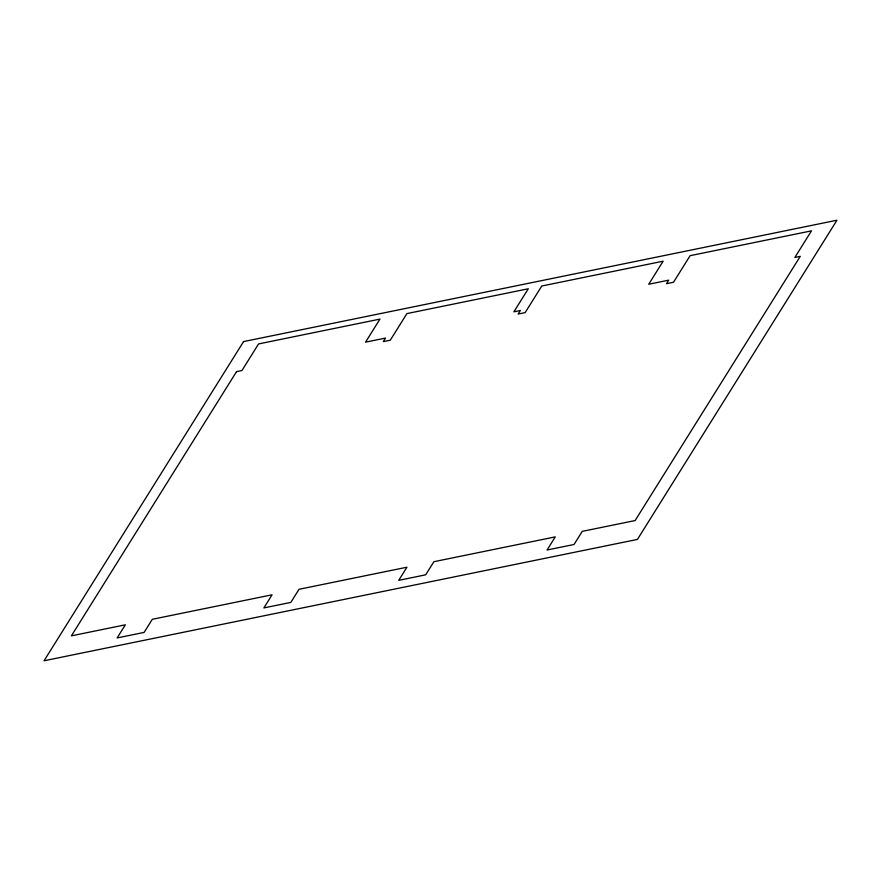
<?xml version="1.0" encoding="UTF-8"?>
<svg xmlns="http://www.w3.org/2000/svg" width="881" height="881" viewBox="0 0 881 881"><rect width="100%" height="100%" fill="white"/><g stroke="black" fill="none" stroke-linecap="round" stroke-linejoin="round"><path stroke-width="1.32" d="M243.563 341.586L44.05 660.772L637.437 539.414L836.95 220.228L243.563 341.586M236.549 371.639L71.394 635.84L125.333 624.816L117.129 637.932L144.11 632.415L152.303 619.299L272.064 594.807L263.86 607.923L290.829 602.406L299.033 589.29L406.923 567.221L398.719 580.348L425.688 574.83L433.893 561.704L555.272 536.881L547.068 550.008L574.038 544.491L582.242 531.364L635.124 520.55L800.278 256.338L794.871 257.45L811.489 230.855L690.12 255.677L673.491 282.272L666.477 283.704L668.701 280.158L648.735 284.244L663.151 261.194L541.771 286.017L525.153 312.612L518.138 314.043L520.352 310.497L513.876 311.819L528.292 288.77L406.912 313.592L390.283 340.198L383.279 341.63L385.493 338.084L365.538 342.158L379.942 319.109L258.574 343.931L241.945 370.527L236.549 371.639"/></g></svg>
